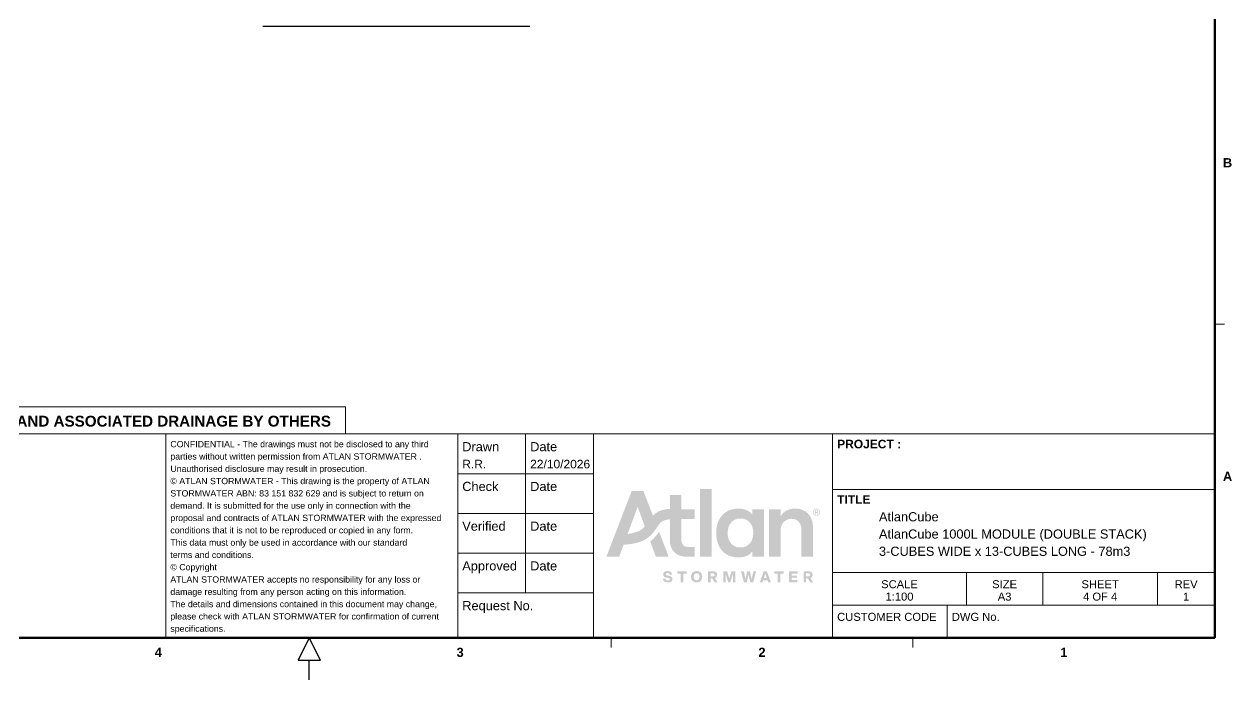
# Model space of a CAD drawing. Header units: millimetres. Extents: x 71 to 41929, y 71 to 131329.
# Drawn here: x 14705 to 41377, y 71 to 14548 of the extents above; entities that cross this region are included whole.
import ezdxf
from ezdxf.enums import TextEntityAlignment as Align

# ---------------------------------------------------------------- set-up
doc = ezdxf.new("R2010")
doc.units = ezdxf.units.MM
for name, color, linetype in [('ANNOTATIONS', 7, 'Continuous'), ('FRAME', 7, 'Continuous'), ('TITLE_BLOCK', 7, 'Continuous')]:
    doc.layers.add(name, color=color, linetype=linetype)
doc.styles.add('ARIAL', font='arial.ttf')
doc.styles.add('ARIAL_BOLD', font='arialbd.ttf')

msp = doc.modelspace()

# ---------------------------------------------------------------- hatches: boundary and pattern name
at = {"layer": 'TITLE_BLOCK', "true_color": 0x0a5cff}
h = msp.add_hatch(color=7, dxfattribs=at)
h.dxf.hatch_style = 1
h.paths.add_polyline_path([(28916, 2851.7), (28940, 2790), (28938.2, 2789.1), (28656.6, 2789.1), (28654.7, 2791.3), (28530.7, 3129.3), (28531.2, 3130.6), (28557.3, 3150.5), (28584.1, 3173.1), (28607.7, 3195), (28634, 3221.8), (28655.7, 3246), (28680, 3275.5), (28701.4, 3303.6), (28726.1, 3338.5), (28727.6, 3339.6)])
h.paths.add_polyline_path([(29631.7, 3657.7), (29631.6, 2790), (29633, 2789.2), (29883.8, 2789.2), (29885.2, 2790), (29885.2, 4282.8), (29883.8, 4283.8), (29633, 4283.8), (29631.6, 4282.8)])
h.paths.add_polyline_path([(28385.2, 4227.8), (28590.8, 3695.6), (28592.2, 3695.9), (28606.9, 3710.3), (28629.7, 3730.5), (28649.8, 3746.4), (28671.3, 3761.5), (28688.7, 3772.4), (28710.2, 3784.3), (28729, 3793.5), (28754.5, 3804.3), (28777.3, 3812.4), (28798.7, 3819), (28818.8, 3824.2), (28848.4, 3830.5), (28896.6, 3838), (28923.5, 3840.8), (28965, 3843.8), (28965.6, 3845.5), (28965.5, 4150), (28966.4, 4151.1), (29219.9, 4151.1), (29220.8, 4150), (29220.7, 3837.5), (29221.2, 3835.9), (29509.6, 3835.7), (29511.4, 3834.8), (29511.6, 3622.9), (29510.9, 3622.1), (29222.6, 3621.9), (29221.2, 3621.6), (29220.7, 3620.2), (29220.8, 3158.8), (29222.1, 3137.3), (29223.5, 3126.6), (29227.3, 3107.8), (29231.3, 3094.4), (29236.7, 3081), (29243.8, 3067.6), (29253, 3054.2), (29262.8, 3043.3), (29277.5, 3031), (29288.3, 3024.2), (29301.7, 3017.7), (29316.4, 3012.5), (29341.9, 3007.1), (29363.4, 3005.3), (29509.6, 3005.2), (29511.2, 3004.6), (29511.6, 2790), (29510.9, 2789.4), (29316.4, 2789.7), (29284.3, 2792.2), (29256.1, 2796.1), (29229.3, 2801.5), (29205.1, 2807.9), (29178.6, 2816.8), (29154.2, 2827.1), (29130, 2839.4), (29103.2, 2856.4), (29080.4, 2874.1), (29061.2, 2891.9), (29040.8, 2914.7), (29025, 2936.2), (29011.9, 2957.6), (29002.6, 2975.5), (28992.4, 2999.2), (28986.1, 3016.6), (28979.3, 3039.4), (28974, 3062.2), (28969.9, 3086.4), (28967.3, 3109.2), (28965.9, 3130.6), (28965.5, 3149.4), (28965.5, 3610.8), (28965, 3612.8), (28963.7, 3613), (28935.5, 3611.1), (28904.7, 3607.3), (28881.9, 3603.2), (28855.1, 3596.4), (28836.3, 3590), (28812.1, 3579.3), (28790.7, 3566.8), (28774.6, 3554.8), (28763.9, 3545.4), (28751.4, 3533), (28729.9, 3507.5), (28711.1, 3482), (28650.2, 3392.2), (28626.3, 3358.6), (28593.9, 3317.1), (28564.3, 3283.5), (28543.9, 3262.8), (28523.8, 3244.1), (28490.2, 3216.3), (28470.1, 3201.4), (28450, 3187.8), (28409.8, 3163.7), (28387, 3151.8), (28361.5, 3139.8), (28310.5, 3119.3), (28258.2, 3102.1), (28201.9, 3087.4), (28149.6, 3076.7), (28090.6, 3067.5), (28026.2, 3060.3), (27944.4, 3054.5), (27846.4, 2789.5), (27566.1, 2789.1), (27564.2, 2790), (28122, 4241.2), (28122.7, 4242.4), (28124.1, 4242.7), (28378.9, 4242.7), (28380.8, 4239.8)])
h.paths.add_polyline_path([(31078.1, 2401), (31106.4, 2316.5), (31105.7, 2315.4), (31039.9, 2315.8), (31039.6, 2317.8), (31071.7, 2414.4), (31073.5, 2415.6)])
h.paths.add_polyline_path([(32110.5, 2250.8), (32067, 2319.2), (32068.7, 2321), (32076.7, 2324.1), (32086.1, 2329.5), (32098.2, 2339.7), (32102.6, 2344.7), (32107.9, 2352.7), (32111.8, 2360.8), (32114.4, 2368.8), (32116.4, 2378.2), (32117.2, 2387.6), (32117.2, 2395.6), (32116, 2406.4), (32113.7, 2415.8), (32110.6, 2423.8), (32105.3, 2433.2), (32100.1, 2439.9), (32094.1, 2445.8), (32087.4, 2451), (32078, 2456.5), (32064.6, 2461.8), (32047.2, 2465.6), (32031.1, 2466.7), (31918.4, 2466.8), (31917.1, 2466.2), (31916.6, 2464), (31916.6, 2226.6), (31918.4, 2225.8), (31972.1, 2225.8), (31973.9, 2226.6), (31973.9, 2309.8), (31974.8, 2311.2), (32008.3, 2311.3), (32009.6, 2310.6), (32062, 2226), (32125, 2225.9), (32125.5, 2226.6)])
h.paths.add_polyline_path([(30284.9, 2331.3), (30278.7, 2307.1), (30278.1, 2305.9), (30276.8, 2306.1), (30259.5, 2368.8), (30230.2, 2464), (30228.7, 2466.7), (30145.3, 2467), (30144, 2466.1), (30144, 2226.2), (30196.3, 2225.8), (30198.2, 2226.6), (30198, 2348.7), (30196.7, 2402.3), (30197.6, 2408.3), (30212.2, 2358.1), (30248.1, 2244.1), (30253.6, 2226.6), (30255.3, 2225.8), (30299.6, 2225.8), (30301.1, 2226.6), (30344.5, 2364.8), (30357.2, 2408.2), (30358.1, 2405), (30356.7, 2351.4), (30356.5, 2226.6), (30358.6, 2225.8), (30409.6, 2225.8), (30411.1, 2226.6), (30411.1, 2228), (30411.1, 2464), (30410, 2466.7), (30326, 2466.7), (30324.5, 2464), (30295.1, 2368.8)])
h.paths.add_polyline_path([(29914.6, 2466.7), (29810, 2466.8), (29808.9, 2465.4), (29808.8, 2226.6), (29810, 2225.7), (29863.7, 2225.8), (29865.9, 2226.6), (29865.8, 2309.8), (29867.7, 2311.3), (29901.2, 2311), (29953.5, 2226.3), (29954.9, 2225.8), (30016.6, 2225.7), (30017.7, 2226.6), (29959.2, 2319.2), (29960.2, 2320.7), (29976.3, 2328.3), (29988.4, 2337.7), (29996.6, 2347.3), (30003.4, 2359.4), (30007.3, 2371.5), (30008.8, 2379.5), (30009.4, 2390.3), (30008.6, 2403.7), (30006.2, 2414.4), (30003.3, 2422.5), (29998.3, 2431.8), (29990.8, 2441.2), (29983, 2448.4), (29969.6, 2456.7), (29957.6, 2461.5), (29945.5, 2464.6), (29936.1, 2466)])
h.paths.add_polyline_path([(31388.7, 2225.7), (31348.4, 2225.7), (31346.6, 2226.6), (31346.6, 2414.4), (31345.7, 2415.4), (31344.4, 2415.6), (31274.6, 2415.5), (31273.3, 2416.3), (31273, 2464), (31273, 2465.4), (31274.1, 2466.7), (31477.2, 2467), (31478.4, 2465.4), (31478.5, 2417.1), (31477.6, 2415.8), (31406.1, 2415.6), (31404.4, 2414.4), (31404.4, 2226.6), (31402.1, 2225.7)])
h.paths.add_polyline_path([(31043.4, 3433.7), (31043.5, 2790), (31042.6, 2789.2), (30789.1, 2789.2), (30788, 2790), (30787.8, 2909.5), (30786.4, 2909.2), (30777.6, 2895.9), (30769.1, 2885.2), (30754.1, 2869.1), (30735.5, 2852.4), (30710, 2833.9), (30687.2, 2820.5), (30655, 2805.2), (30626.8, 2794.7), (30594.6, 2785.3), (30570.5, 2780.1), (30534.3, 2774.8), (30515.5, 2773.3), (30487.3, 2772.4), (30453.8, 2773.3), (30417.6, 2776.2), (30388.1, 2780.2), (30349.2, 2788.1), (30323.7, 2794.9), (30299.6, 2802.8), (30264.7, 2816.8), (30240.6, 2828.4), (30219.1, 2840.5), (30192.3, 2857.9), (30172.2, 2873), (30154.4, 2887.9), (30135.9, 2905.3), (30119.4, 2922.7), (30103.5, 2941.5), (30087.4, 2963), (30069.8, 2989.8), (30057.5, 3011.3), (30041.6, 3043.4), (30030.9, 3068.9), (30021.8, 3094.4), (30013.6, 3121.2), (30005.2, 3154.8), (29999.8, 3181.6), (29995.8, 3207.1), (29992.1, 3239.3), (29989.3, 3280.8), (29989.2, 3338.5), (29990.6, 3368), (29993.3, 3397.5), (29997.2, 3427), (30002.6, 3457.9), (30008, 3482), (30015.1, 3508.9), (30023, 3534.3), (30032.4, 3559.8), (30040.2, 3578.6), (30052.4, 3604.1), (30065.6, 3628.2), (30080.6, 3652.4), (30096.7, 3675.2), (30111.8, 3693.9), (30127.4, 3711.4), (30143.4, 3727.5), (30161.4, 3743.8), (30181.5, 3759.9), (30199, 3772.2), (30217.8, 3784.2), (30239.2, 3796.4), (30263.4, 3808.3), (30288.8, 3818.8), (30307.6, 3825.5), (30337.1, 3834.2), (30372, 3842.2), (30404.2, 3847.3), (30445.8, 3851.3), (30478, 3852.2), (30514.2, 3851.3), (30542.3, 3848.6), (30579.9, 3842), (30610.7, 3834.2), (30640.2, 3824.2), (30671.1, 3811), (30700.6, 3795), (30724.7, 3779.1), (30748.9, 3759.8), (30769, 3740.1), (30786.4, 3719.2), (30787.8, 3719), (30788, 3833.4), (30788.1, 3834.8), (30789.1, 3835.6), (31042.6, 3835.6), (31043.5, 3833.4)])
h.paths.add_polyline_path([(31898.3, 2789.2), (31872.8, 2789.2), (31870.7, 2790), (31870.8, 3386.8), (31869.5, 3412.3), (31868, 3425.7), (31864.2, 3448.5), (31858.7, 3470), (31852.9, 3487.4), (31846.3, 3503.5), (31839.6, 3516.9), (31829.1, 3534.3), (31819.5, 3547.8), (31811.7, 3557.1), (31798.6, 3570.6), (31784.3, 3583), (31770.9, 3592.5), (31757.5, 3600.6), (31741.4, 3608.5), (31724, 3615), (31709.2, 3619.3), (31690.4, 3623.1), (31664.9, 3625.7), (31652.9, 3626), (31639.5, 3625.7), (31614, 3623.2), (31593.9, 3619.3), (31575.1, 3613.9), (31560.3, 3608.5), (31537.5, 3597.8), (31520.1, 3587.2), (31506.7, 3577.5), (31489.3, 3562.5), (31477.2, 3550), (31463.2, 3533), (31453.9, 3519.6), (31442.2, 3499.5), (31433.8, 3482), (31427.4, 3465.9), (31421.9, 3448.5), (31416.6, 3427), (31413.4, 3408.3), (31411.1, 3388.1), (31410, 3366.7), (31410, 2790), (31408.8, 2789.2), (31156.6, 2789.2), (31154.4, 2790), (31154.5, 3833.4), (31155.3, 3835.5), (31408.8, 3835.6), (31409.9, 3834.8), (31410, 3833.4), (31410.1, 3676.1), (31411.5, 3676.4), (31421.9, 3695.3), (31435.2, 3715.4), (31450, 3734.2), (31463.4, 3748.9), (31482.5, 3767), (31497.3, 3779), (31512, 3789.7), (31530.8, 3801.5), (31548.3, 3811), (31571.1, 3821.5), (31593.9, 3830.1), (31615.3, 3836.7), (31636.8, 3842), (31656.9, 3845.9), (31687.7, 3850), (31707.9, 3851.6), (31741.4, 3852.2), (31766.9, 3851.3), (31793.7, 3848.8), (31812.5, 3846), (31832.6, 3842), (31858.1, 3835.4), (31880.7, 3828.1), (31903.7, 3818.9), (31921.1, 3810.7), (31942.6, 3798.9), (31961.4, 3786.9), (31982.8, 3770.9), (32000.3, 3756), (32020.7, 3735.5), (32036.9, 3716.8), (32049, 3700.7), (32066.4, 3673.8), (32078.2, 3652.4), (32087.8, 3632.3), (32098.5, 3605.4), (32107.6, 3577.1), (32115.1, 3546.4), (32120.2, 3518.2), (32124.3, 3483.4), (32125.7, 3453.9), (32125.7, 2790), (32125, 2789.2)])
h.paths.add_polyline_path([(28146, 3600.1), (28033.8, 3295.6), (28032.9, 3292.9), (28034.2, 3292.2), (28069.1, 3296.5), (28094.6, 3300.4), (28124.1, 3305.7), (28154.9, 3312.5), (28204.6, 3326.2), (28228.7, 3334.3), (28255.5, 3344.9), (28275.6, 3354.1), (28301.1, 3367.5), (28318.6, 3377.9), (28341.4, 3393.4), (28360.1, 3408), (28377.3, 3423), (28399, 3444.7), (28411.6, 3459.2), (28270.5, 3844.2), (28254.7, 3887.1), (28252.8, 3890.5)])
h.paths.add_polyline_path([(28903.3, 2426.8), (28895.3, 2425.1), (28887.2, 2421.5), (28882.2, 2417.1), (28878.8, 2411.7), (28877.5, 2406.4), (28877.6, 2398.3), (28879.1, 2393), (28884.1, 2386.2), (28889.9, 2382.1), (28900.7, 2377.8), (28910, 2375.3), (28940.9, 2369.5), (28959.7, 2365.2), (28973.1, 2361), (28985.2, 2355.7), (28998.6, 2347.4), (29007.3, 2339.3), (29014, 2329.9), (29019.1, 2317.8), (29021.7, 2303.1), (29021.7, 2291), (29019.1, 2274.9), (29013.7, 2261.5), (29005.3, 2249.6), (28995.9, 2240.9), (28982.5, 2232.6), (28969.1, 2227.2), (28961, 2224.9), (28946.3, 2222), (28931.5, 2220.7), (28911.4, 2220.6), (28892.6, 2222.1), (28879.2, 2224.7), (28869.8, 2227.5), (28852.4, 2235.3), (28845, 2240), (28837.6, 2246.1), (28831.9, 2252.1), (28826.8, 2258.8), (28822.9, 2265.5), (28818.8, 2274.9), (28816.1, 2284.3), (28814.5, 2293.7), (28814, 2303.1), (28814.8, 2304.8), (28816.2, 2305), (28868.5, 2305), (28869.6, 2303.1), (28870.5, 2295), (28872.3, 2288.3), (28877.5, 2278.9), (28881.9, 2274.7), (28888.6, 2270.5), (28902, 2266.4), (28922.1, 2265), (28938.2, 2266.5), (28943.6, 2267.9), (28951.6, 2271.7), (28958.9, 2278.9), (28961.4, 2284.3), (28962.3, 2289.7), (28962.4, 2295), (28961.6, 2300.4), (28958.3, 2306.4), (28951.6, 2311.9), (28943.6, 2315.5), (28934.2, 2318.4), (28889.9, 2327), (28871.2, 2332.3), (28853.7, 2340.2), (28845.7, 2345.4), (28837.2, 2352.7), (28827.9, 2364.8), (28823.9, 2372.8), (28821.3, 2380.9), (28819.7, 2388.9), (28819, 2401), (28819.9, 2413.1), (28822.6, 2423.8), (28829.2, 2437.2), (28835.5, 2445.3), (28847, 2455.3), (28857.7, 2461.4), (28868.5, 2465.8), (28884.6, 2469.9), (28894, 2471.2), (28918.1, 2472.2), (28935.5, 2471.1), (28950.3, 2468.5), (28963.7, 2464.5), (28975.8, 2459.1), (28987.8, 2451), (28996.4, 2442.6), (29003, 2433.2), (29008.7, 2421.1), (29012.5, 2406.4), (29013.3, 2394), (28961, 2393.6), (28959.3, 2394.3), (28957.6, 2405), (28954.6, 2411.7), (28950.3, 2417.1), (28944.9, 2421.3), (28935.2, 2425.1), (28927.5, 2426.6), (28914.1, 2427.4)])
h.paths.add_polyline_path([(31643.5, 2466.9), (31601.9, 2466.9), (31600.6, 2466.5), (31600, 2465.4), (31599.9, 2226.6), (31601.9, 2225.7), (31783, 2225.9), (31783.8, 2226.6), (31783.7, 2274.9), (31783, 2276.8), (31658.2, 2276.9), (31657.3, 2277.6), (31657.3, 2321.9), (31657.3, 2323.2), (31658.2, 2323.9), (31772.2, 2324.1), (31772.8, 2325.9), (31772.8, 2370.1), (31772.2, 2371.7), (31770.9, 2372), (31658.2, 2371.9), (31657.3, 2374.2), (31657.3, 2413.1), (31658.2, 2415.6), (31783, 2415.6), (31784.2, 2417.1), (31784.1, 2465.4), (31783.1, 2466.7), (31781.6, 2466.9)])
h.paths.add_polyline_path([(29460.2, 2261.5), (29466.7, 2254.4), (29475.1, 2246.8), (29484.2, 2240), (29494.8, 2233.9), (29506.9, 2228.6), (29519, 2224.8), (29532.4, 2222), (29543.1, 2220.8), (29569.9, 2220.9), (29586, 2223.3), (29596.8, 2226), (29611.5, 2231.5), (29622.2, 2237), (29634.3, 2245.1), (29641, 2250.8), (29653.5, 2264.2), (29660.1, 2273.6), (29666.7, 2285.7), (29670.8, 2295), (29674.9, 2308.5), (29677.6, 2321.9), (29679, 2333.9), (29678.9, 2360.8), (29676.3, 2378.2), (29673.6, 2388.9), (29668.2, 2403.7), (29662.8, 2414.4), (29655.8, 2425.1), (29649.4, 2433.2), (29641, 2441.7), (29633, 2448.4), (29620.9, 2456.2), (29610.2, 2461.6), (29599.4, 2465.7), (29583.3, 2469.8), (29574, 2471.2), (29559.2, 2472.2), (29536.4, 2471.1), (29521.7, 2468.4), (29512.3, 2465.8), (29501.5, 2461.8), (29490.8, 2456.5), (29480.1, 2449.6), (29470.7, 2442), (29462, 2433.2), (29455.6, 2425.1), (29448.8, 2414.4), (29443.5, 2403.7), (29438.9, 2391.6), (29435.4, 2378.2), (29433.6, 2367.5), (29432.4, 2354.1), (29432.4, 2339.3), (29433.7, 2324.5), (29435.5, 2313.8), (29439.1, 2300.4), (29443.6, 2288.3), (29448.9, 2277.6)])
h.paths.add_polyline_path([(30796.9, 2407.7), (30770.3, 2291.6), (30768.9, 2295), (30761.3, 2336.6), (30754.6, 2368.8), (30732.1, 2465.4), (30730.1, 2466.9), (30675.1, 2466.8), (30673.4, 2462.7), (30655, 2383.5), (30637.7, 2296.4), (30636.2, 2292.3), (30617.8, 2372.8), (30595.4, 2465.4), (30593.3, 2466.9), (30537, 2466.9), (30535.6, 2466.3), (30535.3, 2465.4), (30601.3, 2226), (30664.4, 2225.8), (30665.2, 2226.6), (30686.2, 2313.8), (30703.3, 2395.1), (30704.8, 2390.3), (30716.5, 2331.3), (30741, 2226.6), (30743.5, 2225.8), (30803.9, 2225.8), (30805.2, 2226.3), (30870.7, 2465.4), (30869.6, 2466.9), (30811.9, 2466.6)])
h.paths.add_polyline_path([(30494, 2994), (30476.6, 2995.9), (30461.9, 2998.5), (30433.7, 3005.7), (30408.2, 3015.1), (30384.1, 3027.2), (30361.3, 3041.8), (30338.5, 3060.4), (30324.5, 3074.3), (30313.9, 3086.4), (30297.8, 3107.8), (30283.3, 3132), (30270.1, 3160.2), (30259.9, 3188.3), (30252, 3217.8), (30246.6, 3247.3), (30242.8, 3286.2), (30242.5, 3331.8), (30244, 3356), (30248.1, 3386.8), (30254.9, 3419), (30263.9, 3448.5), (30275.3, 3476.7), (30288.6, 3502.2), (30304.4, 3526.3), (30323.2, 3549.1), (30339.8, 3565.5), (30359.9, 3581.9), (30373.3, 3591.1), (30386.8, 3599.1), (30405.5, 3608.5), (30433.7, 3619.2), (30459.2, 3625.8), (30483.3, 3629.8), (30515.5, 3632.1), (30550.4, 3631), (30579.9, 3627.2), (30608.1, 3620.6), (30634.9, 3611.3), (30663, 3597.8), (30676.5, 3589.8), (30689.9, 3580.5), (30711.3, 3562.8), (30723.9, 3550.4), (30733.4, 3539.7), (30747.9, 3520.9), (30763.9, 3495.4), (30775.8, 3471.3), (30787.2, 3441.8), (30796.2, 3409.6), (30801.6, 3381.4), (30805.6, 3346.6), (30806.8, 3317.1), (30805.6, 3278.2), (30801.7, 3243.3), (30794.9, 3209.8), (30785.8, 3178.9), (30775.7, 3153.4), (30763.8, 3129.3), (30747.9, 3103.8), (30733.4, 3085), (30723.8, 3074.3), (30711.3, 3062), (30689.9, 3044.2), (30665.7, 3028.5), (30638.9, 3015.1), (30613.4, 3005.8), (30583.9, 2998.5), (30557.1, 2994.4), (30527.6, 2992.8), (30507.5, 2993)])
h.paths.add_polyline_path([(29611.9, 2387.6), (29606.4, 2397), (29602.2, 2402.3), (29591.4, 2412.1), (29582, 2417.3), (29568.6, 2421.3), (29553.8, 2422.3), (29543.1, 2421.3), (29537.7, 2420.1), (29529.7, 2417.3), (29524.3, 2414.6), (29516.4, 2409), (29512, 2405), (29503.7, 2394.3), (29496.8, 2379.5), (29493, 2363.4), (29491.8, 2346), (29492.9, 2329.9), (29497, 2312.5), (29503.9, 2297.7), (29512.5, 2287), (29519, 2281.3), (29531, 2274.6), (29539.1, 2272), (29545.8, 2270.7), (29556.5, 2270.2), (29563.2, 2270.4), (29571.3, 2271.7), (29580.7, 2274.6), (29590.1, 2279.6), (29599.4, 2287.3), (29607.9, 2297.7), (29614.5, 2311.1), (29617.3, 2320.5), (29619.6, 2335.3), (29619.9, 2354.1), (29618.5, 2366.1), (29616, 2376.9)])
h.paths.add_polyline_path([(32153, 3833.4), (32143.4, 3824), (32134, 3810.6), (32127.2, 3794.5), (32124.5, 3781.1), (32124.5, 3762.4), (32127.2, 3748.9), (32132.7, 3735.5), (32140.5, 3723.5), (32146.5, 3716.7), (32154.5, 3709.5), (32166.6, 3701.8), (32180, 3696.3), (32193.4, 3693.5), (32212.2, 3693.4), (32225.6, 3696.1), (32233.6, 3698.9), (32241.7, 3702.8), (32253.8, 3711), (32263.5, 3720.8), (32270.3, 3730.2), (32277, 3743.6), (32281.1, 3759.7), (32281.9, 3773.1), (32281.1, 3783.8), (32279.5, 3791.9), (32274.1, 3806.6), (32268.8, 3816), (32265, 3821.4), (32253.2, 3833.4), (32243, 3840.7), (32229.6, 3847.1), (32220.2, 3849.8), (32210.8, 3851.3), (32194.7, 3851.2), (32181.3, 3848.6), (32165.2, 3841.9)])
h.paths.add_polyline_path([(29951.8, 2383.6), (29949.7, 2375.5), (29944.9, 2367.5), (29938.8, 2361.9), (29929.4, 2357.5), (29918.7, 2355.8), (29866.4, 2356.1), (29865.8, 2356.7), (29865.9, 2419.8), (29867.7, 2421.1), (29917.3, 2421), (29926.7, 2420), (29934.8, 2417.3), (29942.8, 2411.8), (29948.7, 2403.7), (29951.7, 2394.3)])
h.paths.add_polyline_path([(31120.4, 2431.8), (31107, 2466.5), (31041.3, 2466.9), (31039.9, 2466.7), (31038.6, 2465.4), (30950.7, 2226.6), (30951.4, 2225.9), (31009.1, 2226), (31021.9, 2264.2), (31022.8, 2266.9), (31023.8, 2267.6), (31123.1, 2267.3), (31136, 2229.3), (31137.8, 2225.8), (31195.5, 2225.7), (31196.9, 2225.8), (31197.7, 2226.6)])
h.paths.add_polyline_path([(32056.6, 2403.7), (32058.8, 2398.3), (32060, 2391.6), (32059.9, 2384.9), (32058.6, 2378.2), (32055.8, 2371.5), (32053, 2367.5), (32048.5, 2363.2), (32044.5, 2360.6), (32036.5, 2357.3), (32028.4, 2355.9), (31976.1, 2355.8), (31974.8, 2355.9), (31973.9, 2356.7), (31973.9, 2418.4), (31974.8, 2421), (32024.4, 2421), (32035.1, 2419.9), (32043.1, 2417.1), (32047.2, 2414.7), (32053.3, 2409)])
h.paths.add_polyline_path([(32257, 3810.6), (32248.4, 3820.7), (32239, 3828.2), (32228.3, 3833.9), (32214.9, 3837.9), (32202.8, 3838.8), (32190.7, 3837.7), (32177.3, 3833.7), (32165.2, 3827), (32154.1, 3817.3), (32146, 3806.6), (32139.4, 3791.9), (32136.8, 3779.8), (32136.5, 3766.4), (32137.9, 3757), (32142, 3744.9), (32150, 3731.5), (32161.2, 3720.1), (32170.6, 3713.7), (32182.7, 3708.5), (32196.1, 3705.6), (32209.5, 3705.5), (32218.9, 3707.2), (32229.6, 3710.8), (32241.7, 3717.7), (32251.3, 3726.1), (32259.5, 3736.9), (32266.2, 3751.6), (32268.8, 3763.7), (32269.1, 3775.8), (32267.6, 3786.5), (32263.7, 3798.6)])
h.paths.add_polyline_path([(32205.5, 3816.7), (32173.3, 3816.7), (32172.6, 3816), (32172.6, 3727.5), (32173.3, 3726.4), (32185.3, 3726.4), (32186, 3727.5), (32186, 3761), (32186.7, 3761.7), (32200.1, 3761.7), (32203.2, 3758.3), (32224.2, 3726.7), (32239, 3726.4), (32239.9, 3727.5), (32239.2, 3728.8), (32217.4, 3761), (32218.9, 3762.4), (32225.6, 3764.8), (32229.6, 3767.5), (32234, 3771.7), (32236.6, 3775.8), (32239.5, 3785.2), (32239.5, 3793.2), (32238.2, 3798.6), (32233.6, 3806.4), (32226.9, 3812.2), (32220.2, 3815.2), (32216.2, 3816.2)])
h.paths.add_polyline_path([(29128.3, 2449.3), (29128.2, 2417.1), (29129.3, 2415.8), (29201.1, 2415.6), (29201.9, 2414.4), (29201.9, 2226.6), (29203.8, 2225.7), (29258.8, 2225.8), (29259.7, 2226.6), (29259.7, 2414.4), (29261.5, 2415.6), (29332.9, 2415.8), (29333.7, 2417.1), (29333.6, 2465.4), (29332.9, 2466.7), (29130, 2466.9), (29128.3, 2465.4)])
h.paths.add_polyline_path([(32217.1, 3803.9), (32209.5, 3805.7), (32186.2, 3805.3), (32186, 3774.4), (32186.7, 3773.5), (32213.5, 3773.8), (32217.5, 3775.2), (32221.6, 3778.1), (32224.6, 3782.5), (32225.9, 3787.8), (32225.8, 3791.9), (32223.4, 3798.6), (32220.2, 3801.9)])

# ---------------------------------------------------------------- linework, layer by layer
at = {"layer": 'ANNOTATIONS', "lineweight": 30}
msp.add_line((19972.6, 14506.5), (25872.6, 14506.5), dxfattribs=at)
at = {"layer": 'FRAME', "lineweight": 20}
for p, q in [((41000, 7925), (41211.7, 7925)), ((21000, 1000), (21000, 788.3)), ((27666.7, 1000), (27666.7, 788.3)), ((34333.3, 1000), (34333.3, 788.3))]:
    msp.add_line(p, q, dxfattribs=at)
at = {"layer": 'FRAME', "lineweight": 30}
msp.add_line((21000, 70.6), (21000, 717.8), dxfattribs=at)
at = {"layer": 'FRAME', "lineweight": 53}
msp.add_lwpolyline([(1000, 1000), (41000, 1000), (41000, 28700), (1000, 28700)], close=True, dxfattribs=at)
at = {"layer": 'TITLE_BLOCK', "lineweight": 18}
for p, q in [((25780, 4622.5), (25780, 5500)), ((25780, 3745), (25780, 4622.5)), ((32560, 4276), (41000, 4276)), ((25780, 2867.5), (25780, 3745)), ((25780, 1990), (25780, 2867.5)), ((32560, 2440), (41000, 2440)), ((32560, 1720), (41000, 1720))]:
    msp.add_line(p, q, dxfattribs=at)
at = {"layer": 'TITLE_BLOCK', "lineweight": 15}
for p, q in [((24280, 4622.5), (27280, 4622.5)), ((24280, 3745), (27280, 3745)), ((24280, 2867.5), (27280, 2867.5)), ((24280, 1990), (27280, 1990))]:
    msp.add_line(p, q, dxfattribs=at)
at = {"layer": 'TITLE_BLOCK', "lineweight": 9}
for p, q in [((35514, 1720), (35514, 2440)), ((37202, 1720), (37202, 2440)), ((39734, 1720), (39734, 2440)), ((35092, 1000), (35092, 1720))]:
    msp.add_line(p, q, dxfattribs=at)
at = {"layer": 'TITLE_BLOCK', "lineweight": 18}
for points in [[(1000, 5500), (21800, 5500), (21800, 6100), (1000, 6100)], [(12400, 1000), (17833.3, 1000), (17833.3, 5500), (12400, 5500)], [(24280, 1000), (27280, 1000), (27280, 5500), (24280, 5500)], [(27280, 1000), (32560, 1000), (32560, 5500), (27280, 5500)], [(32560, 1000), (41000, 1000), (41000, 5500), (32560, 5500)]]:
    msp.add_lwpolyline(points, close=True, dxfattribs=at)

# ---------------------------------------------------------------- texts
at = {"layer": 'FRAME', "style": 'ARIAL_BOLD'}
for s, p in [('B', (41282.2, 11387.5)), ('A', (41282.2, 4462.5)), ('4', (17666.7, 576.7)), ('3', (24333.3, 576.7)), ('2', (31000, 576.7)), ('1', (37666.7, 576.7))]:
    msp.add_text(s, height=202.1, dxfattribs=at).set_placement(p, align=Align.CENTER)
at = {"layer": 'TITLE_BLOCK'}
for s, height, style, p in [('ALL INTERCONNECTING PIPEWORK, PITS AND ASSOCIATED DRAINAGE BY OTHERS', 239.959, 'ARIAL_BOLD', (14535, 5662.2)), ('SCALE', 176.81, 'ARIAL', (34037, 2093.1)), ('SIZE', 176.81, 'ARIAL', (36358, 2093.1)), ('SHEET', 176.81, 'ARIAL', (38468, 2093.1)), ('REV', 176.81, 'ARIAL', (40367, 2093.1)), ('1:100', 176.81, 'ARIAL', (34037, 1820)), ('A3', 176.81, 'ARIAL', (36358, 1820)), ('4 OF 4', 176.81, 'ARIAL', (38468, 1820)), ('1', 176.8, 'ARIAL', (40367, 1820))]:
    msp.add_text(s, height=height, dxfattribs=dict(at, style=style)).set_placement(p, align=Align.CENTER)
for s, height, style, p in [('CONFIDENTIAL - The drawings must not be disclosed to any third', 138.924, 'ARIAL', (17933.3, 5206)), ('PROJECT :', 189.44, 'ARIAL_BOLD', (32660, 5182.5)), ('parties without written permission from ATLAN STORMWATER .', 138.924, 'ARIAL', (17933.3, 4934.3)), ('Drawn', 202.07, 'ARIAL', (24380, 5117.8)), ('Date', 202.07, 'ARIAL', (25880, 5117.8)), ('Unauthorised disclosure may result in prosecution.', 138.924, 'ARIAL', (17933.3, 4662.7)), ('R.R.', 189.44, 'ARIAL', (24380, 4740.1)), ('22/10/2026', 189.44, 'ARIAL', (25880, 4740.1)), ('© ATLAN STORMWATER - This drawing is the property of ATLAN', 138.924, 'ARIAL', (17933.3, 4391.1)), ('Check', 202.07, 'ARIAL', (24380, 4240.3)), ('Date', 202.07, 'ARIAL', (25880, 4240.3)), ('STORMWATER ABN: 83 151 832 629 and is subject to return on', 138.924, 'ARIAL', (17933.3, 4119.4)), ('TITLE', 189.44, 'ARIAL_BOLD', (32660, 3958.5)), ('demand. It is submitted for the use only in connection with the', 138.924, 'ARIAL', (17933.3, 3847.8)), ('AtlanCube', 202.07, 'ARIAL', (33583.1, 3570.4)), ('proposal and contracts of ATLAN STORMWATER with the expressed', 138.924, 'ARIAL', (17933.3, 3576.1)), ('Verified', 202.07, 'ARIAL', (24380, 3362.8)), ('Date', 202.07, 'ARIAL', (25880, 3362.8)), ('conditions that it is not to be reproduced or copied in any form.', 138.924, 'ARIAL', (17933.3, 3304.5)), ('AtlanCube 1000L MODULE (DOUBLE STACK)', 202.071, 'ARIAL', (33583.1, 3189.4)), ('This data must only be used in accordance with our standard', 138.924, 'ARIAL', (17933.3, 3032.9)), ('3-CUBES WIDE x 13-CUBES LONG - 78m3', 202.071, 'ARIAL', (33583.1, 2808.4)), ('terms and conditions.', 138.924, 'ARIAL', (17933.3, 2761.2)), ('Approved', 202.07, 'ARIAL', (24380, 2485.3)), ('Date', 202.07, 'ARIAL', (25880, 2485.3)), ('© Copyright', 138.924, 'ARIAL', (17933.3, 2489.6)), ('ATLAN STORMWATER accepts no responsibility for any loss or', 138.924, 'ARIAL', (17933.3, 2217.9)), ('damage resulting from any person acting on this information.', 138.924, 'ARIAL', (17933.3, 1946.3)), ('The details and dimensions contained in this document may change,', 138.924, 'ARIAL', (17933.3, 1674.7)), ('Request No.', 202.071, 'ARIAL', (24380, 1607.8)), ('please check with ATLAN STORMWATER for confirmation of current', 138.924, 'ARIAL', (17933.3, 1403)), ('CUSTOMER CODE', 176.812, 'ARIAL', (32660, 1373.1)), ('DWG No.', 176.81, 'ARIAL', (35192, 1373.1)), ('specifications.', 138.924, 'ARIAL', (17933.3, 1131.4))]:
    msp.add_text(s, height=height, dxfattribs=dict(at, style=style)).set_placement(p)

# ---------------------------------------------------------------- next in the draw order: wipeouts: each hides what was drawn before it
msp.add_wipeout([(20753.1, 506.1), (21246.9, 506.1), (21000, 1000)])

# ---------------------------------------------------------------- next in the draw order: linework, layer by layer
at = {"layer": 'FRAME', "lineweight": 30}
msp.add_lwpolyline([(20753.1, 506.1), (21246.9, 506.1), (21000, 1000)], close=True, dxfattribs=at)
at = {"layer": 'TITLE_BLOCK', "lineweight": 18}
msp.add_lwpolyline([(17833.3, 1000), (24280, 1000), (24280, 5500), (17833.3, 5500)], close=True, dxfattribs=at)

doc.saveas('drawing.dxf')
